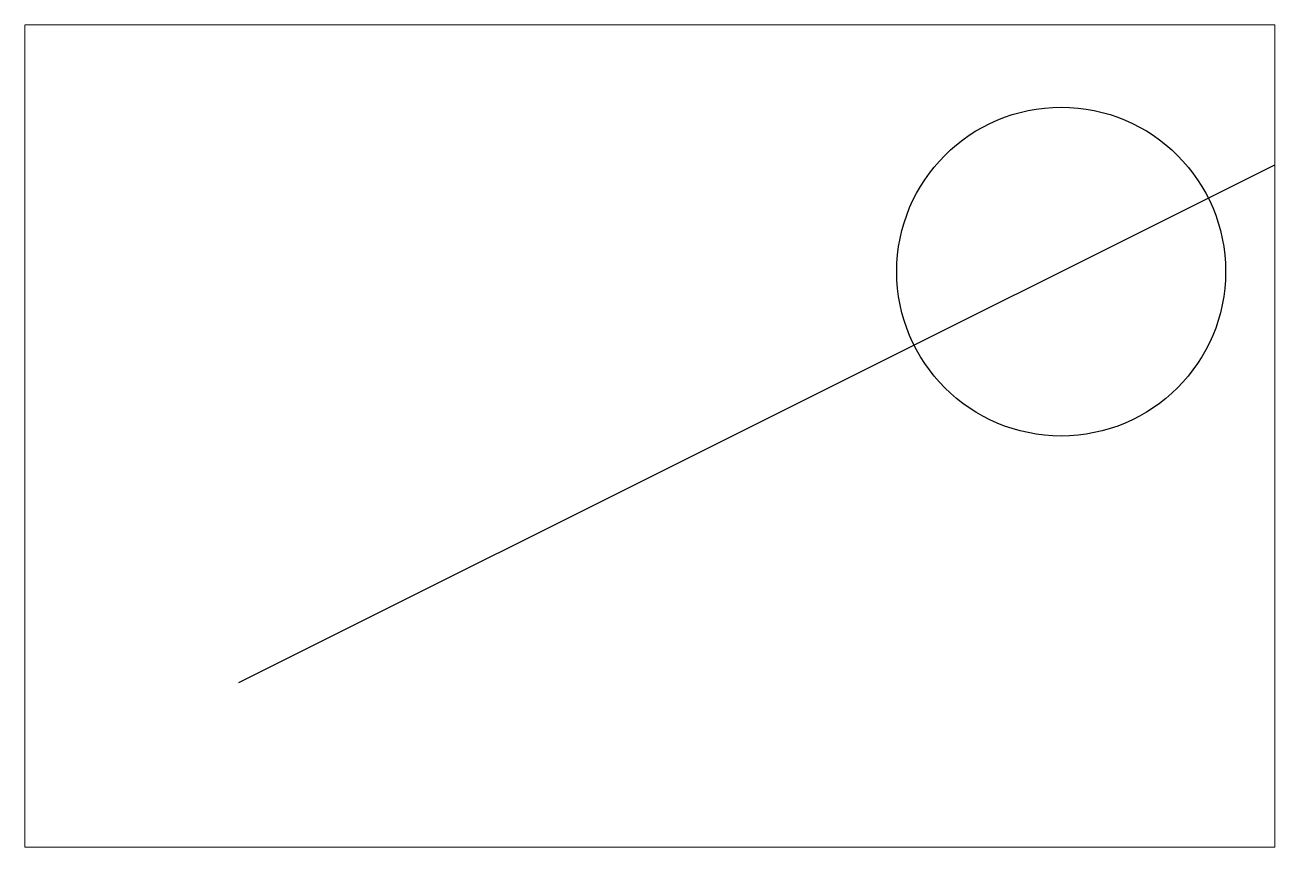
# Paper-space layout 'Layout2' of a CAD drawing. Header units: inches. Extents: x 10 to 390, y 15 to 265.
# The model-space entities are those that its viewports show. They can reach past a viewport. Long polylines and large blocks are cut down to what shows.
import ezdxf

# ---------------------------------------------------------------- set-up
doc = ezdxf.new("R2010")
doc.units = ezdxf.units.IN
doc.layers.add('HIDDENVP', color=1, linetype='Continuous')
doc.layers.add('VPORTS', color=8, linetype='Continuous', plot=False)

msp = doc.modelspace()

# ---------------------------------------------------------------- linework, layer by layer
msp.add_line((0, 0), (20, 10))
at = {"layer": 'HIDDENVP'}
msp.add_circle((10, 5), 2, dxfattribs=at)

psp = doc.layouts.new('Layout2')

# ---------------------------------------------------------------- viewports
at = {"layer": 'VPORTS'}
psp.add_viewport(center=(200, 140), size=(380, 250), view_center_point=(5, 3), view_height=10, dxfattribs=at)

doc.saveas('drawing.dxf')
